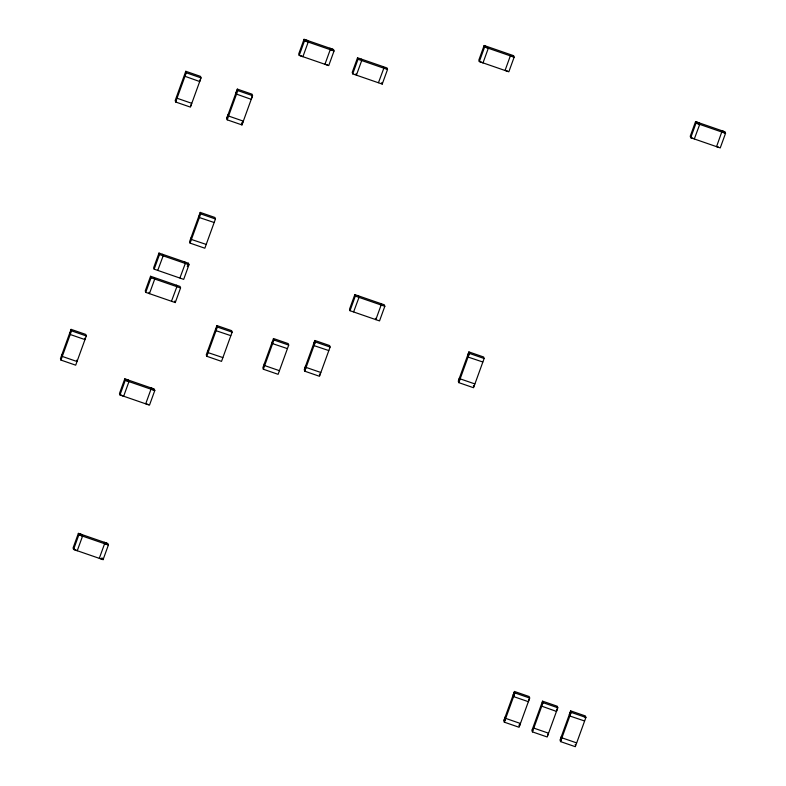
<?xml version="1.0" encoding="UTF-8"?>
<svg xmlns="http://www.w3.org/2000/svg" width="786" height="786" viewBox="0 0 786 786"><rect width="100%" height="100%" fill="white"/><g stroke="black" fill="none" stroke-linecap="round" stroke-linejoin="round"><path stroke-width="1.18" d="M71.064 329.354L60.453 358.593L60.935 360.076L75.692 365.176L86.303 335.946L85.821 334.453L71.064 329.354L71.546 330.847L60.935 360.076M185.781 71.29L175.18 100.529L175.661 102.013L190.418 107.112L201.019 77.883L200.538 76.389L185.781 71.29L186.262 72.784L175.661 102.013M190.693 106.041L191.686 103.3L176.929 98.201M200.636 78.629L199.693 81.538L184.887 76.271M150.568 276.259L145.263 290.879L145.744 292.372L175.268 302.571L180.564 287.951L180.082 286.458L150.568 276.259L151.05 277.753L145.744 292.372M158.988 253.063L153.683 267.672L154.164 269.166L183.688 279.364L188.984 264.744L188.502 263.261L158.988 253.063L159.47 254.546L154.164 269.166M124.787 378.842L119.482 393.462L119.973 394.945L149.487 405.144L154.793 390.524L154.302 389.041L124.787 378.842L125.269 380.336L119.973 394.945M237.323 89.103L226.722 118.342L227.203 119.826L241.96 124.925L252.561 95.686L252.08 94.202L237.323 89.103L237.804 90.587L227.203 119.826M78.384 533.35L73.078 547.97L73.56 549.453L103.084 559.652L108.38 545.032L107.898 543.548L78.384 533.35L78.865 534.844L73.56 549.453M200.204 212.397L189.603 241.636L190.084 243.12L204.841 248.219L215.452 218.989L214.961 217.496L200.204 212.397L200.695 213.89L190.084 243.12M187.284 266.631L188.502 263.261M304.035 39.3L298.729 53.92L299.211 55.403L328.725 65.602L334.03 50.982L333.549 49.498L304.035 39.3L304.516 40.784L299.211 55.403M216.887 325.561L206.276 354.791L206.757 356.274L221.524 361.373L232.125 332.144L231.644 330.66L216.887 325.561L217.368 327.045L206.757 356.274M357.532 57.781L352.226 72.4L352.708 73.884L382.222 84.082L387.527 69.473L387.046 67.979L357.532 57.781L358.013 59.274L352.708 73.884M273.469 338.511L262.868 367.74L263.349 369.233L278.106 374.323L288.708 345.093L288.226 343.61L273.469 338.511L273.95 339.994L263.349 369.233M314.862 340.466L304.251 369.705L304.732 371.189L319.489 376.288L330.1 347.058L329.619 345.565L314.862 340.466L315.343 341.959L304.732 371.189M354.83 294.612L349.524 309.222L350.016 310.716L379.53 320.914L384.826 306.294L384.344 304.811L354.83 294.612L355.311 296.096L350.016 310.716M484.137 45.5L478.831 60.109L479.322 61.603L508.837 71.801L514.142 57.182L513.651 55.698L484.137 45.5L484.618 46.983L479.322 61.603M468.898 351.912L458.287 381.141L458.778 382.635L473.536 387.724L484.137 358.495L483.655 357.011L468.898 351.912L469.38 353.395L458.778 382.635M695.551 121.624L690.246 136.243L690.727 137.727L720.241 147.925L725.547 133.306L725.065 131.822L695.551 121.624L696.032 123.107L690.727 137.727M514.437 691.454L503.836 720.683L504.317 722.177L519.074 727.276L529.685 698.037L529.194 696.553L514.437 691.454L514.918 692.938L504.317 722.177M716.557 146.648L721.803 131.871L724.574 132.824L724.191 131.665L721.371 130.545M529.292 698.783L528.359 701.692L513.602 696.592L514.535 693.684L514.162 692.535L513.111 695.109M542.556 701.161L531.945 730.4L532.427 731.884L547.184 736.983L557.795 707.754L557.313 706.26L542.556 701.161L543.038 702.655L532.427 731.884M547.469 735.912L548.461 733.171L533.704 728.072M570.665 710.878L560.064 740.117L560.546 741.601L575.303 746.7L585.904 717.461L585.423 715.977L570.665 710.878L571.147 712.371L560.546 741.601M484.618 46.983L514.142 57.182M696.032 123.107L725.547 133.306M480.187 61.75L483.007 62.88L488.312 48.26L485.493 47.14L485.119 45.981M507.854 71.31L505.093 70.357L510.399 55.737L513.16 56.7L512.786 55.541M693.439 138.513L691.592 137.884L691.218 136.725M716.498 146.481L718.345 147.12M304.516 40.784L334.03 50.982M358.013 59.274L387.527 69.473M300.085 55.56L302.905 56.68L308.21 42.061L305.381 40.941L305.007 39.781L307.719 40.577M327.752 65.12L324.982 64.167L330.287 49.547L333.058 50.501L332.684 49.341L329.855 48.221M186.262 72.784L201.019 77.883M237.804 90.587L252.561 95.686M200.695 213.89L215.452 218.989M355.311 296.096L384.826 306.294M469.38 353.395L484.137 358.495M159.47 254.546L188.984 264.744M151.05 277.753L180.564 287.951M315.343 341.959L330.1 347.058M273.95 339.994L288.708 345.093M217.368 327.045L232.125 332.144M279.433 370.678L264.676 365.578L264.184 364.085M71.546 330.847L86.303 335.946M125.269 380.336L154.793 390.524M148.505 404.662L145.744 403.709L151.05 389.09L153.81 390.043L153.437 388.883L150.617 387.763M78.865 534.844L108.38 545.032M514.918 692.938L529.685 698.037M543.038 702.655L557.795 707.754M571.147 712.371L585.904 717.461M699.235 122.891L696.524 122.105L696.897 123.264L699.717 124.385L694.362 138.837M482.761 361.982L468.053 357.05L468.996 354.142L468.623 352.983L467.572 355.567M383.352 66.702L383.843 68.195L378.479 82.648M381.741 82.599L382.222 84.082M585.148 717.058L585.521 718.217M584.529 720.958L569.821 716.017L570.764 713.118L570.39 711.959L569.339 714.533M474.803 383.912L460.046 378.813L459.053 381.554L458.68 380.395L459.614 377.486M473.437 385.494L473.811 386.653M361.216 59.058L361.707 60.542L356.402 75.161L355.97 73.845M576.57 742.878L561.813 737.779L560.821 740.52L560.447 739.361L561.381 736.462M575.205 744.46L575.578 745.619M557.028 707.341L557.412 708.5L556.468 711.409L541.652 706.142M542.271 702.242L542.654 703.401M532.328 729.654L532.712 730.813M518.976 725.036L519.35 726.195L520.342 723.454L505.585 718.355L504.592 721.096L504.219 719.937L505.162 717.029M380.66 303.534L381.141 305.017L375.836 319.637L375.403 318.31M358.524 295.88L359.005 297.373L353.651 311.826M251.805 95.283L252.178 96.442L251.235 99.341L236.429 94.084M328.725 350.546L314.017 345.614L314.96 342.706L314.577 341.546L313.535 344.121M237.421 91.343L237.048 90.184L235.996 92.758M241.862 122.685L242.235 123.844L243.228 121.103L228.471 116.004M241.479 123.431L241.96 124.925M320.767 372.466L306.009 367.376L305.017 370.108L304.634 368.958L305.577 366.05M319.391 374.057L319.774 375.207M228.038 114.687L227.105 117.586L227.478 118.745M287.332 348.581L272.624 343.649L272.143 342.165M185.506 72.371L185.879 73.53M175.563 99.783L175.936 100.942M214.067 222.477L199.369 217.545L198.878 216.052M206.119 244.397L191.411 239.465L190.929 237.981M230.75 335.632L216.042 330.7L215.561 329.206M222.792 357.561L208.084 352.629L207.602 351.136M184.818 261.984L185.299 263.467L179.945 277.92M176.398 285.19L176.879 286.674L171.525 301.126M162.673 254.33L163.164 255.823L157.799 270.276M174.777 301.077L175.268 302.571M154.262 277.537L154.744 279.03L149.438 293.64L149.006 292.323M128.482 380.119L125.77 379.324L126.143 380.483L128.963 381.603L123.657 396.223L120.838 395.103L120.464 393.943M84.544 338.275L84.976 339.591L70.219 334.502L69.738 333.009M76.596 360.204L77.018 361.521L62.261 356.422L61.78 354.938M104.214 542.271L107.034 543.391L107.407 544.551L104.636 543.598L99.341 558.217L102.101 559.17L101.728 558.011M102.593 558.168L103.084 559.652M82.078 534.627L79.357 533.832L79.74 534.991L82.559 536.111L77.254 550.731L74.434 549.611L74.061 548.451"/></g></svg>
